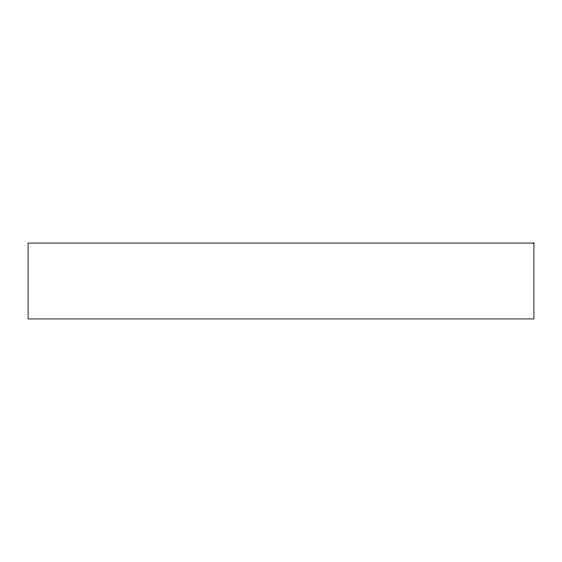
<?xml version="1.0" encoding="UTF-8"?>
<svg xmlns="http://www.w3.org/2000/svg" width="562" height="562" viewBox="0 0 562 562"><rect width="100%" height="100%" fill="white"/><g stroke="black" fill="none" stroke-linecap="round" stroke-linejoin="round"><path stroke-width="0.84" d="M533.9 243.065L28.1 243.065L28.1 318.935L533.9 318.935L533.9 243.065"/></g></svg>
